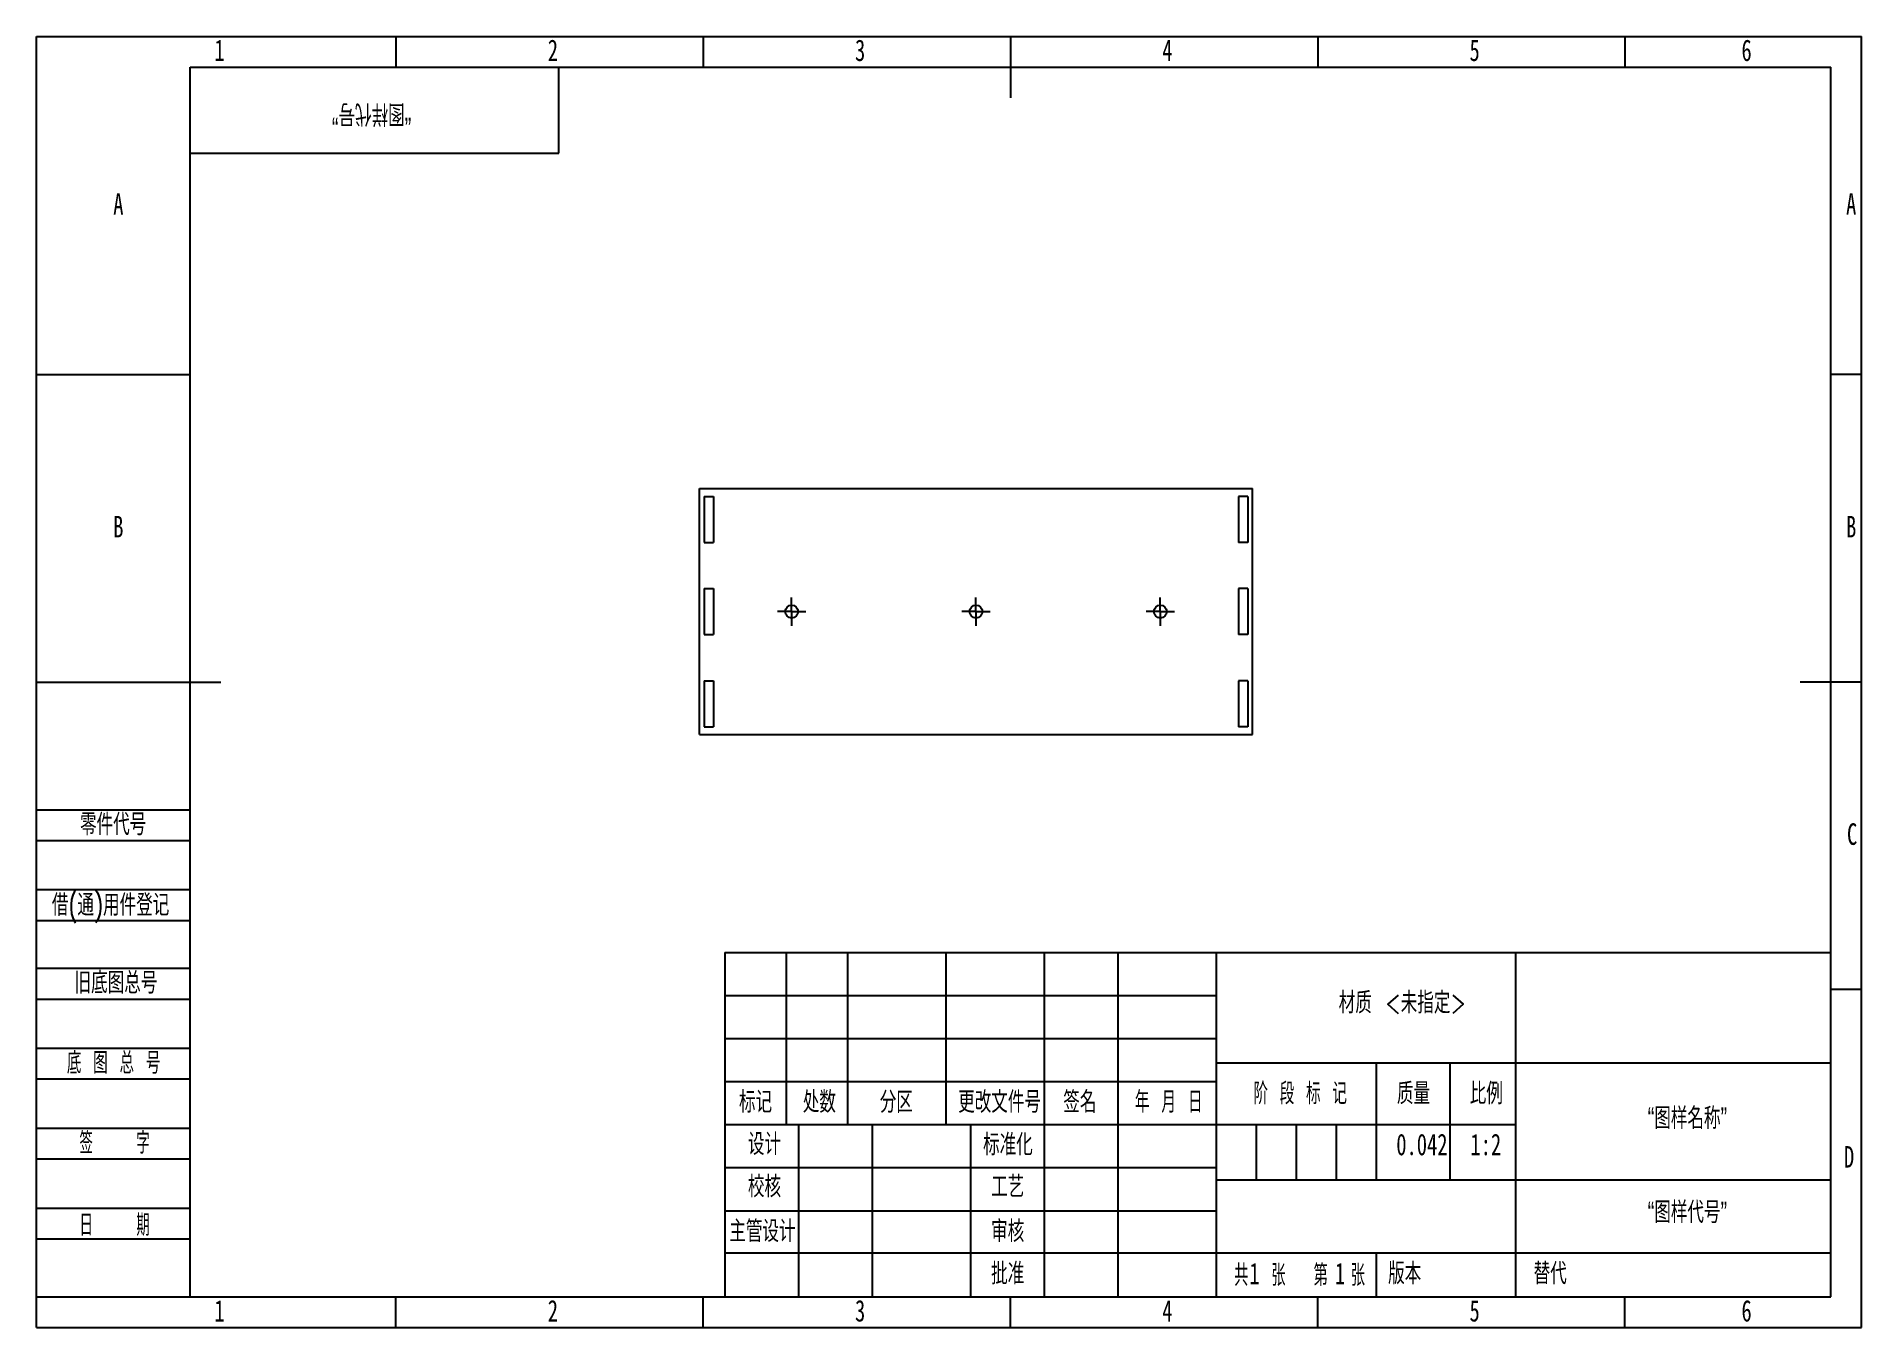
# Model space of a CAD drawing. Header units: millimetres. Extents: x 0 to 297, y 0 to 210.
import ezdxf

# ---------------------------------------------------------------- set-up
doc = ezdxf.new("R2010")
doc.units = ezdxf.units.MM
doc.layers.add('图框', color=7, linetype='Continuous')
doc.layers.add('粗实线层', color=7, linetype='Continuous', lineweight=25)
doc.styles.add('SLDTEXTSTYLE0', font='TXT', dxfattribs={"width": 0.7, "bigfont": 'bigfont'})
doc.styles.add('SLDTEXTSTYLE1', font='TXT', dxfattribs={"width": 0.6, "bigfont": 'bigfont'})
doc.styles.add('SLDTEXTSTYLE2', font='TXT', dxfattribs={"width": 0.614286, "bigfont": 'bigfont'})
doc.styles.add('SLDTEXTSTYLE3', font='TXT', dxfattribs={"width": 0.62, "bigfont": 'bigfont'})
doc.styles.add('SLDTEXTSTYLE4', font='TXT', dxfattribs={"width": 0.566667, "bigfont": 'bigfont'})
doc.styles.add('SLDTEXTSTYLE5', font='TXT', dxfattribs={"width": 0.7})

# ---------------------------------------------------------------- blocks, each defined once
blk = doc.blocks.new('SW_CENTERMARKSYMBOL_0')
at = {"layer": '图框', "color": 0}
for p, q in [((-1.25, 0), (-2.3, 0)), ((0, 0), (-1.25, 0)), ((0, 1.25), (0, 2.3)), ((0, 0), (0, 1.25)), ((0, 0), (0, -1.25)), ((0, 0), (1.25, 0)), ((1.25, 0), (2.3, 0)), ((0, -1.25), (0, -2.3))]:
    blk.add_line(p, q, dxfattribs=at)
blk = doc.blocks.new('SW_CENTERMARKSYMBOL_1')
at = {"layer": '图框', "color": 0}
for p, q in [((-1.25, 0), (-2.3, 0)), ((0, 0), (-1.25, 0)), ((0, 1.25), (0, 2.3)), ((0, 0), (0, 1.25)), ((0, 0), (0, -1.25)), ((0, 0), (1.25, 0)), ((1.25, 0), (2.3, 0)), ((0, -1.25), (0, -2.3))]:
    blk.add_line(p, q, dxfattribs=at)
blk = doc.blocks.new('SW_CENTERMARKSYMBOL_2')
at = {"layer": '图框', "color": 0}
for p, q in [((-1.25, 0), (-2.3, 0)), ((0, 0), (-1.25, 0)), ((0, 1.25), (0, 2.3)), ((0, 0), (0, 1.25)), ((0, 0), (0, -1.25)), ((0, 0), (1.25, 0)), ((1.25, 0), (2.3, 0)), ((0, -1.25), (0, -2.3))]:
    blk.add_line(p, q, dxfattribs=at)

msp = doc.modelspace()

# ---------------------------------------------------------------- linework, layer by layer
at = {"color": 7, "linetype": 'Continuous', "lineweight": 25}
for p, q in [((107.89, 96.45), (107.89, 136.45)), ((107.89, 136.45), (197.89, 136.45)), ((108.64, 135.2), (108.64, 127.7)), ((108.64, 135.2), (110.17, 135.2)), ((110.17, 135.2), (110.17, 127.7)), ((195.62, 135.2), (195.62, 127.7)), ((197.14, 135.2), (195.62, 135.2)), ((197.14, 135.2), (197.14, 127.7)), ((197.89, 96.45), (197.89, 136.45)), ((108.64, 127.7), (110.17, 127.7)), ((197.14, 127.7), (195.62, 127.7)), ((108.64, 120.2), (108.64, 112.7)), ((108.64, 120.2), (110.17, 120.2)), ((110.17, 120.2), (110.17, 112.7)), ((195.62, 120.2), (195.62, 112.7)), ((197.14, 120.2), (195.62, 120.2)), ((197.14, 120.2), (197.14, 112.7)), ((108.64, 112.7), (110.17, 112.7)), ((197.14, 112.7), (195.62, 112.7)), ((108.64, 105.2), (108.64, 97.7)), ((108.64, 105.2), (110.17, 105.2)), ((110.17, 105.2), (110.17, 97.7)), ((195.62, 105.2), (195.62, 97.7)), ((197.14, 105.2), (195.62, 105.2)), ((197.14, 105.2), (197.14, 97.7)), ((107.89, 96.45), (197.89, 96.45)), ((108.64, 97.7), (110.17, 97.7)), ((197.14, 97.7), (195.62, 97.7))]:
    msp.add_line(p, q, dxfattribs=at)
for centre in [(122.89, 116.45), (152.89, 116.45), (182.89, 116.45)]:
    msp.add_circle(centre, 1.05, dxfattribs=at)
at = {"layer": '图框'}
for p, q in [((0, 0), (0, 210)), ((0, 210), (297, 210)), ((58.5, 210), (58.5, 205)), ((108.5, 210), (108.5, 205)), ((208.5, 210), (208.5, 205)), ((258.5, 210), (258.5, 205)), ((297, 0), (297, 210)), ((0, 155), (25, 155)), ((297, 155), (292, 155)), ((0, 84.22), (25, 84.22)), ((0, 79.22), (25, 79.22)), ((0, 71.22), (25, 71.22)), ((0, 66.22), (25, 66.22)), ((0, 58.43), (25, 58.43)), ((112, 54), (192, 54)), ((297, 55), (292, 55)), ((0, 53.43), (25, 53.43)), ((0, 45.43), (25, 45.43)), ((112, 47), (192, 47)), ((0, 40.43), (25, 40.43)), ((198.5, 33), (198.5, 24)), ((205, 33), (205, 24)), ((211.5, 33), (211.5, 24)), ((0, 32.43), (25, 32.43)), ((0, 27.43), (25, 27.43)), ((0, 19.43), (25, 19.43)), ((0, 14.43), (25, 14.43)), ((0, 5), (25, 5)), ((58.5, 0), (58.5, 5)), ((108.5, 0), (108.5, 5)), ((208.5, 0), (208.5, 5)), ((258.5, 0), (258.5, 5)), ((0, 0), (297, 0))]:
    msp.add_line(p, q, dxfattribs=at)
at = {"layer": '图框', "lineweight": 25}
for p, q in [((158.5, 210), (158.5, 200)), ((0, 105), (30, 105)), ((297, 105), (287, 105)), ((112, 61), (112, 5)), ((112, 61), (292, 61)), ((122, 61), (122, 33)), ((132, 61), (132, 33)), ((148, 61), (148, 33)), ((164, 61), (164, 5)), ((176, 61), (176, 5)), ((191.97, 61.05), (192, 5)), ((240.69, 61), (240.69, 5)), ((191.98, 43.05), (291.98, 43.05)), ((218, 43.07), (218, 24.07)), ((230, 43), (230, 24)), ((112, 40), (192, 40)), ((112, 33), (192, 33)), ((124, 33), (124, 5)), ((136, 33), (136, 5)), ((152, 33), (152, 5)), ((192.02, 33), (240.69, 33)), ((112, 26), (192, 26)), ((192, 24), (292, 24)), ((112, 19), (192, 19)), ((112, 12.17), (192, 12.17)), ((192, 12.17), (292, 12.17)), ((218, 12.17), (218, 5)), ((25, 5), (292, 5)), ((158.5, 0), (158.5, 5))]:
    msp.add_line(p, q, dxfattribs=at)
at = {"layer": '图框', "linetype": 'Continuous', "lineweight": 25}
for p, q in [((25, 5), (25, 205)), ((25, 205), (292, 205)), ((292, 5), (292, 205))]:
    msp.add_line(p, q, dxfattribs=at)
at = {"layer": '粗实线层'}
for p, q in [((85, 191), (85, 205)), ((25, 191), (85, 191))]:
    msp.add_line(p, q, dxfattribs=at)

# ---------------------------------------------------------------- block references
at = {"layer": '图框'}
for name, p in [('SW_CENTERMARKSYMBOL_0', (122.89, 116.45)), ('SW_CENTERMARKSYMBOL_1', (152.89, 116.45)), ('SW_CENTERMARKSYMBOL_2', (182.89, 116.45))]:
    msp.add_blockref(name, p, dxfattribs=at)

# ---------------------------------------------------------------- texts
at = {"layer": '图框', "char_height": 3.5}
for s, insert, attachment_point, style in [('1', (29.79, 209.51), 2, 'SLDTEXTSTYLE5'), ('2', (84.04, 209.51), 2, 'SLDTEXTSTYLE5'), ('3', (134.04, 209.51), 2, 'SLDTEXTSTYLE5'), ('4', (184.04, 209.51), 2, 'SLDTEXTSTYLE5'), ('5', (234.04, 209.51), 2, 'SLDTEXTSTYLE5'), ('6', (278.3, 209.51), 2, 'SLDTEXTSTYLE5'), ('A', (13.32, 184.51), 2, 'SLDTEXTSTYLE5'), ('A', (295.32, 184.51), 2, 'SLDTEXTSTYLE5'), ('B', (13.32, 132.01), 2, 'SLDTEXTSTYLE5'), ('B', (295.32, 132.01), 2, 'SLDTEXTSTYLE5'), ('零件代号', (7.08, 83.58), 1, 'SLDTEXTSTYLE0'), ('C', (295.48, 82.01), 2, 'SLDTEXTSTYLE5'), ('借(通)用件登记', (2.5, 70.47), 1, 'SLDTEXTSTYLE0'), ('旧底图总号', (6.19, 57.82), 1, 'SLDTEXTSTYLE0'), ('材质 <未指定>', (222.27, 54.58), 2, 'SLDTEXTSTYLE0'), ('底 图 总 号', (4.95, 44.77), 1, 'SLDTEXTSTYLE2'), ('标记', (117.02, 38.42), 2, 'SLDTEXTSTYLE0'), ('处数', (127.4, 38.42), 2, 'SLDTEXTSTYLE0'), ('分区', (139.93, 38.42), 2, 'SLDTEXTSTYLE0'), ('更改文件号', (156.73, 38.42), 2, 'SLDTEXTSTYLE0'), ('签名', (169.79, 38.42), 2, 'SLDTEXTSTYLE0'), ('年 月 日', (184.26, 38.42), 2, 'SLDTEXTSTYLE3'), ('阶 段 标 记', (205.65, 39.81), 2, 'SLDTEXTSTYLE2'), ('质量', (224.09, 39.81), 2, 'SLDTEXTSTYLE0'), ('比例', (235.94, 39.81), 2, 'SLDTEXTSTYLE0'), ('“图样名称”', (268.67, 35.79), 2, 'SLDTEXTSTYLE0'), ('签    字', (12.71, 31.76), 2, 'SLDTEXTSTYLE4'), ('设计', (118.47, 31.56), 2, 'SLDTEXTSTYLE0'), ('标准化', (158.09, 31.49), 2, 'SLDTEXTSTYLE0'), ('0.042', (225.46, 31.52), 2, 'SLDTEXTSTYLE5'), ('1:2', (235.86, 31.52), 2, 'SLDTEXTSTYLE5'), ('D', (294.98, 29.51), 2, 'SLDTEXTSTYLE5'), ('校核', (118.47, 24.68), 2, 'SLDTEXTSTYLE0'), ('工艺', (158.05, 24.64), 2, 'SLDTEXTSTYLE0'), ('“图样代号”', (268.67, 20.49), 2, 'SLDTEXTSTYLE0'), ('日    期', (12.71, 18.41), 2, 'SLDTEXTSTYLE4'), ('主管设计', (118.14, 17.4), 2, 'SLDTEXTSTYLE0'), ('审核', (158.05, 17.4), 2, 'SLDTEXTSTYLE0'), ('批准', (158.05, 10.52), 2, 'SLDTEXTSTYLE0'), ('共  张', (199.09, 10.26), 2, 'SLDTEXTSTYLE1'), ('1', (197.39, 10.53), 1, 'SLDTEXTSTYLE5'), ('第  张', (212.02, 10.26), 2, 'SLDTEXTSTYLE1'), ('1', (211.3, 10.53), 1, 'SLDTEXTSTYLE5'), ('版本', (222.66, 10.53), 2, 'SLDTEXTSTYLE0'), ('替代', (243.64, 10.53), 1, 'SLDTEXTSTYLE0'), ('1', (29.79, 4.47), 2, 'SLDTEXTSTYLE5'), ('2', (84.04, 4.47), 2, 'SLDTEXTSTYLE5'), ('3', (134.04, 4.47), 2, 'SLDTEXTSTYLE5'), ('4', (184.04, 4.47), 2, 'SLDTEXTSTYLE5'), ('5', (234.04, 4.47), 2, 'SLDTEXTSTYLE5'), ('6', (278.3, 4.47), 2, 'SLDTEXTSTYLE5')]:
    msp.add_mtext(s, dxfattribs=dict(at, insert=insert, attachment_point=attachment_point, style=style))
at = {"layer": '图框', "insert": (54.53, 195.65), "char_height": 3.5, "attachment_point": 2, "rotation": 180, "style": 'SLDTEXTSTYLE0'}
msp.add_mtext('“图样代号”', dxfattribs=at)

doc.saveas('drawing.dxf')
